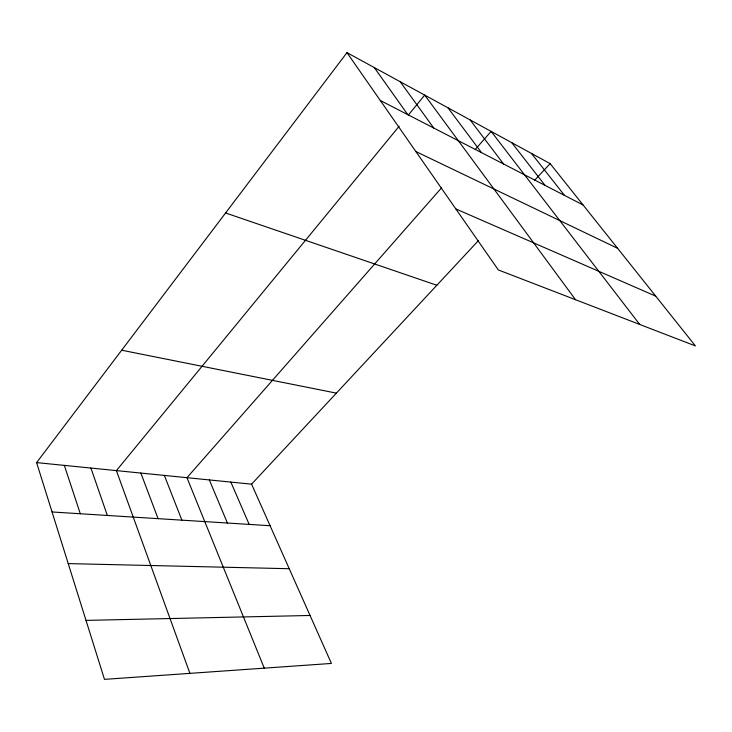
<?xml version="1.0" encoding="UTF-8"?>
<svg xmlns="http://www.w3.org/2000/svg" width="732" height="732" viewBox="0 0 732 732"><rect width="100%" height="100%" fill="white"/><g stroke="black" fill="none" stroke-linecap="round" stroke-linejoin="round"><path stroke-width="1.1" d="M36.6 462.606L251.588 484.172L331.413 663.439L104.475 679.36L36.6 462.606L346.968 52.64L550.135 163.629L695.4 345.925L498.336 269.943L346.968 52.64M399.132 126.261L116.388 470.612L189.908 673.367M408.374 115.006L424.716 95.105L575.535 299.708M441.469 187.923L186.953 477.694L264.261 668.151M475.306 149.401L491.126 131.394L639.704 324.45M251.588 484.172L478.582 240.453M534.598 180.31L550.135 163.629M86.01 620.388L310.048 615.475M68.222 563.603L289.232 568.718M52.054 511.97L270.09 525.722M121.686 350.216L336.381 393.13M225.584 212.975L436.848 285.26M455.844 208.931L655.735 296.149M415.868 151.542L617.634 248.34M380.301 100.485L583.084 204.978M531.405 153.391L564.537 195.426M511.76 142.658L545.047 185.379M470.09 119.902L503.607 164.023M447.984 107.824L481.555 152.668M400.194 81.71L433.765 128.036M374.317 67.582L407.797 114.659M230.864 482.095L249.173 524.405M209.334 479.936L227.414 523.032M164.352 475.425L181.893 520.159M140.855 473.064L158.075 518.659M90.905 468.059L107.348 515.456M64.334 465.396L80.31 513.754"/></g></svg>
